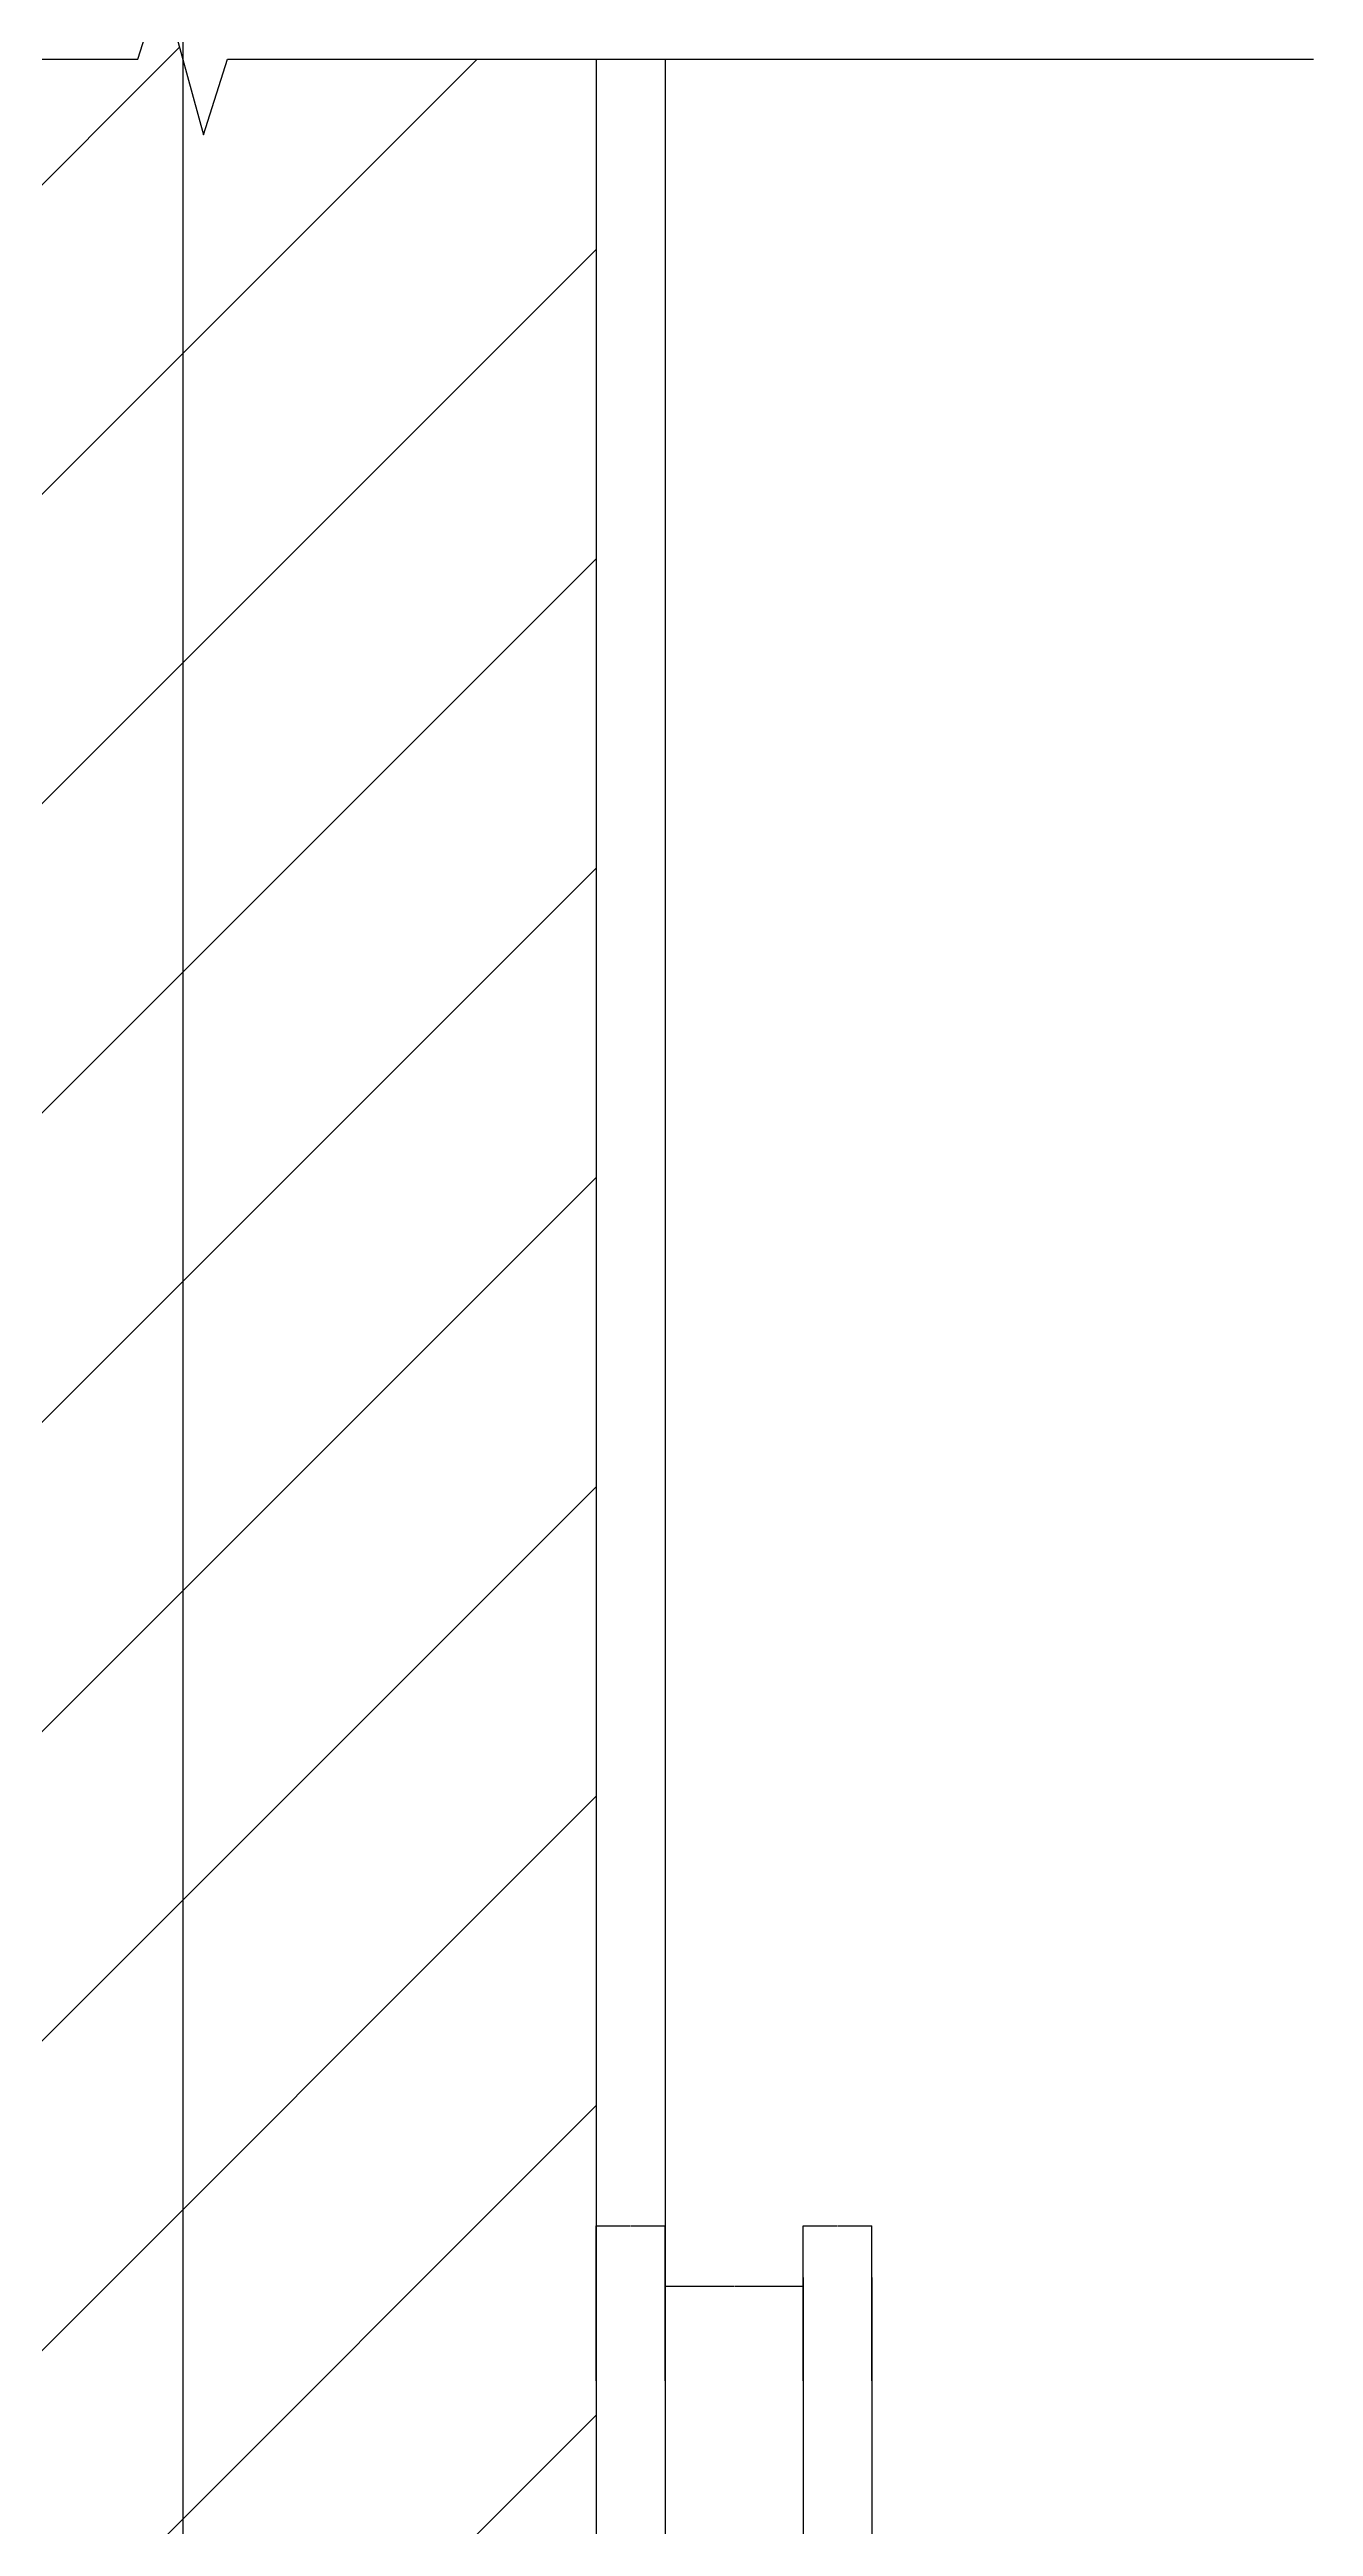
# Model space of a CAD drawing. Header units: metres. Extents: x 338339 to 1133840, y -479113 to 96125.
# Drawn here: x 394809 to 398476, y -238833 to -231643 of the extents above; entities that cross this region are included whole.
import ezdxf

# ---------------------------------------------------------------- set-up
doc = ezdxf.new("R2010")
doc.units = ezdxf.units.M
doc.layers.add('OTHER', color=7, linetype='Continuous')
doc.layers.add('PUB_DIM', color=3, linetype='Continuous')
doc.dimstyles.get("Standard").update_dxf_attribs({"dimtxt": 2.5, "dimasz": 2.5, "dimexe": 1.25, "dimexo": 0.625, "dimtad": 1, "dimcen": 2.5, "dimazin": 3, "dimtfac": 1, "dimtmove": 0, "dimatfit": 3})

# ---------------------------------------------------------------- blocks, each defined once
blk = doc.blocks.new('*D394')
for p, q in [((396394.91, -238409.82), (396394.91, -237959.82)), ((396395.16, -237959.82), (396493.91, -237959.82)), ((396495.91, -237959.82), (396594.66, -237959.82)), ((396594.91, -238409.82), (396594.91, -237959.82))]:
    blk.add_line(p, q)
at = {"layer": 'Defpoints'}
for p in [(396394.91, -237959.82), (396394.91, -238409.82), (396594.91, -238409.82)]:
    blk.add_point(p, dxfattribs=at)
at = {"layer": 'PUB_DIM', "insert": (396494.91, -237959.82), "char_height": 1, "attachment_point": 5}
blk.add_mtext('20', dxfattribs=at)
blk = doc.blocks.new('*D395')
for p, q in [((396594.91, -238409.82), (396594.91, -238134.82)), ((396595.16, -238134.82), (396793.91, -238134.82)), ((396795.91, -238134.82), (396994.66, -238134.82)), ((396994.91, -238409.82), (396994.91, -238134.82))]:
    blk.add_line(p, q)
at = {"layer": 'Defpoints'}
for p in [(396594.91, -238134.82), (396594.91, -238409.82), (396994.91, -238409.82)]:
    blk.add_point(p, dxfattribs=at)
at = {"layer": 'PUB_DIM', "insert": (396794.91, -238134.82), "char_height": 1, "attachment_point": 5}
blk.add_mtext('40', dxfattribs=at)
blk = doc.blocks.new('*D396')
for p, q in [((396994.91, -238409.82), (396994.91, -237959.82)), ((396995.16, -237959.82), (397093.91, -237959.82)), ((397095.91, -237959.82), (397194.66, -237959.82)), ((397194.91, -238409.82), (397194.91, -237959.82))]:
    blk.add_line(p, q)
at = {"layer": 'Defpoints'}
for p in [(396994.91, -237959.82), (396994.91, -238409.82), (397194.91, -238409.82)]:
    blk.add_point(p, dxfattribs=at)
at = {"layer": 'PUB_DIM', "insert": (397094.91, -237959.82), "char_height": 1, "attachment_point": 5}
blk.add_mtext('20', dxfattribs=at)

msp = doc.modelspace()

# ---------------------------------------------------------------- hatches: boundary and pattern name
h = msp.add_hatch()
h.set_pattern_fill('普通砖', scale=200)
h.set_pattern_definition([(45, (0, 0), (-449.0128, 449.0128), [])])
h.paths.add_polyline_path([(396394.91, -231670.74), (395324.91, -231670.74), (395254.91, -231890.74), (395134.91, -231450.74), (395064.91, -231670.74), (393994.91, -231670.74), (393994.91, -235090.65), (394594.91, -235090.65), (394594.91, -235690.65), (393994.91, -235690.65), (393994.91, -239590.65), (396394.91, -239590.65)])

# ---------------------------------------------------------------- linework, layer by layer
for p, q in [((395194.91, -230733.51), (395194.91, -231670.74)), ((395194.91, -231670.74), (395194.91, -245440.95)), ((396594.91, -231670.74), (396594.91, -239340.65)), ((396594.91, -231670.74), (396594.91, -239340.65)), ((396994.91, -238109.82), (396994.91, -239288.53)), ((397194.91, -238109.82), (397194.91, -239288.53))]:
    msp.add_line(p, q)
msp.add_lwpolyline([(396394.91, -231670.74), (396394.91, -239590.65)])
at = {"layer": 'OTHER'}
for p, q in [((395064.91, -231670.74), (395134.91, -231450.74)), ((395134.91, -231450.74), (395254.91, -231890.74)), ((391913.86, -231670.74), (395064.91, -231670.74)), ((395254.91, -231890.74), (395324.91, -231670.74)), ((395324.91, -231670.74), (398475.96, -231670.74))]:
    msp.add_line(p, q, dxfattribs=at)

# ---------------------------------------------------------------- dimensions: what is measured, and where the dimension line sits
at = {"layer": 'PUB_DIM'}
for base, p1, p2, text, picture, middle in [((396394.91, -237959.82), (396394.91, -238409.82), (396594.91, -238409.82), '20', '*D394', (396494.91, -237959.82)), ((396994.91, -237959.82), (396994.91, -238409.82), (397194.91, -238409.82), '20', '*D396', (397094.91, -237959.82)), ((396594.91, -238134.82), (396594.91, -238409.82), (396994.91, -238409.82), '40', '*D395', (396794.91, -238134.82))]:
    dim = msp.add_linear_dim(base=base, p1=p1, p2=p2, text=text, dimstyle='Standard', dxfattribs=at)
    dim.commit()
    dim.dimension.update_dxf_attribs({"geometry": picture, "text_midpoint": middle})

doc.saveas('drawing.dxf')
